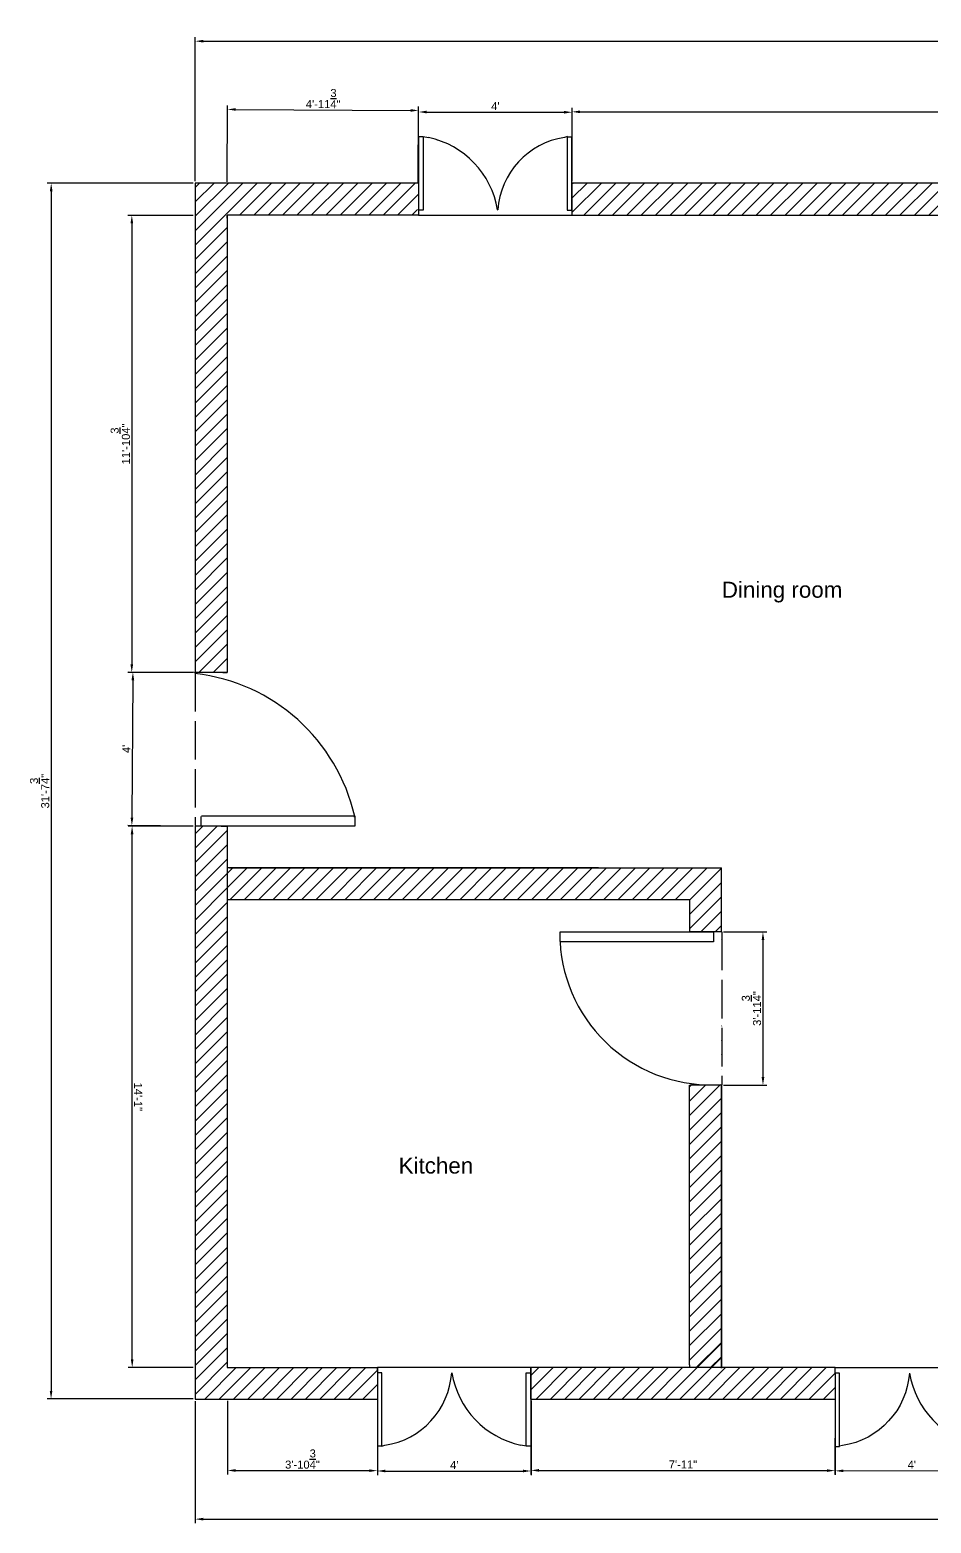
# Model space of a CAD drawing. Header units: millimetres. Extents: x 3076 to 3804, y 1202 to 2080.
# Drawn here: x 3075.8 to 3357.3, y 1225.7 to 1692.1 of the extents above; entities that cross this region are included whole.
import ezdxf

# ---------------------------------------------------------------- set-up
doc = ezdxf.new("R2010")
doc.units = ezdxf.units.MM
doc.linetypes.add('ACAD_ISO02W100', pattern=[15, 12, -3])
doc.layers.add('dotted', color=100, linetype='ACAD_ISO02W100')
doc.layers.add('Text', color=10, linetype='Continuous')
doc.styles.get("Standard").update_dxf_attribs({"font": 'arial.ttf'})
doc.dimstyles.new('ISO-25', dxfattribs={"dimtxt": 2.5, "dimasz": 2.5, "dimexe": 1.25, "dimexo": 0.625, "dimtad": 1, "dimlunit": 4, "dimtxsty": 'Standard', "dimcen": 2.5, "dimadec": 0, "dimazin": 0, "dimtfac": 1, "dimtmove": 0, "dimatfit": 3, "dimfxl": 1, "dimarcsym": 0})
pattern_1 = [(45, (932402.5607, -653405.5512), (-2.24506403, 2.24506403), [])]

# ---------------------------------------------------------------- blocks, each defined once
blk = doc.blocks.new('*D1')
at = {"layer": 'Defpoints', "color": 0, "transparency": 16777216}
for p in [(3197.23, 1666.95), (3137.43, 1644.07), (3197.1, 1643.73)]:
    blk.add_point(p, dxfattribs=at)
at = {"layer": 'Text', "color": 0, "lineweight": -2, "transparency": 16777216}
for p, q in [((3137.43, 1644.69), (3137.57, 1668.53)), ((3140.06, 1667.27), (3194.73, 1666.96)), ((3197.1, 1644.35), (3197.24, 1668.2))]:
    blk.add_line(p, q, dxfattribs=at)
at = {"layer": 'Text', "color": 0, "transparency": 16777216}
for points in [[(3140.06, 1667.69), (3140.06, 1666.85), (3137.56, 1667.28)], [(3194.73, 1667.38), (3194.73, 1666.55), (3197.23, 1666.95)]]:
    blk.add_solid(points, dxfattribs=at)
at = {"layer": 'Text', "color": 0, "transparency": 16777216, "insert": (3167.42, 1670.69), "char_height": 2.5, "attachment_point": 5, "rotation": 359.6767}
blk.add_mtext('4\'-11{\\H1x;\\S3/4;}"', dxfattribs=at)
blk = doc.blocks.new('*D2')
at = {"layer": 'Defpoints', "color": 0, "transparency": 16777216}
for p in [(3586.4, 1666.57), (3245.19, 1644.21), (3586.4, 1644.25)]:
    blk.add_point(p, dxfattribs=at)
at = {"layer": 'Text', "color": 0, "lineweight": -2, "transparency": 16777216}
for p, q in [((3245.19, 1644.84), (3245.19, 1667.78)), ((3247.69, 1666.53), (3583.9, 1666.57)), ((3586.4, 1644.88), (3586.4, 1667.82))]:
    blk.add_line(p, q, dxfattribs=at)
at = {"layer": 'Text', "color": 0, "transparency": 16777216}
for points in [[(3247.69, 1666.95), (3247.69, 1666.11), (3245.19, 1666.53)], [(3583.9, 1666.99), (3583.9, 1666.16), (3586.4, 1666.57)]]:
    blk.add_solid(points, dxfattribs=at)
at = {"layer": 'Text', "color": 0, "transparency": 16777216, "insert": (3415.79, 1670.12), "char_height": 2.5, "attachment_point": 5, "rotation": 0.0075}
blk.add_mtext('28\'-5{\\H1x;\\S1/4;}"', dxfattribs=at)
blk = doc.blocks.new('*D4')
at = {"layer": 'Defpoints', "color": 0, "transparency": 16777216}
for p in [(3245.19, 1666.39), (3197.2, 1644.34), (3245.15, 1644.26)]:
    blk.add_point(p, dxfattribs=at)
at = {"layer": 'Text', "color": 0, "lineweight": -2, "transparency": 16777216}
for p, q in [((3197.2, 1644.97), (3197.24, 1667.72)), ((3199.74, 1666.47), (3242.69, 1666.39)), ((3245.15, 1644.88), (3245.19, 1667.64))]:
    blk.add_line(p, q, dxfattribs=at)
at = {"layer": 'Text', "color": 0, "transparency": 16777216}
for points in [[(3199.74, 1666.89), (3199.74, 1666.05), (3197.24, 1666.47)], [(3242.69, 1666.81), (3242.69, 1665.98), (3245.19, 1666.39)]]:
    blk.add_solid(points, dxfattribs=at)
at = {"layer": 'Text', "color": 0, "transparency": 16777216, "insert": (3221.22, 1668.31), "char_height": 2.5, "attachment_point": 5, "rotation": 359.8991}
blk.add_mtext("4'", dxfattribs=at)
blk = doc.blocks.new('*D6')
at = {"layer": 'Defpoints', "color": 0, "transparency": 16777216}
for p in [(3747.47, 1688.59), (3127.44, 1644.24), (3747.47, 1644.24)]:
    blk.add_point(p, dxfattribs=at)
at = {"layer": 'Text', "color": 0, "lineweight": -2, "transparency": 16777216}
for p, q in [((3127.44, 1644.87), (3127.44, 1689.84)), ((3747.47, 1644.87), (3747.47, 1689.84)), ((3129.94, 1688.59), (3744.97, 1688.59))]:
    blk.add_line(p, q, dxfattribs=at)
at = {"layer": 'Text', "color": 0, "transparency": 16777216}
for points in [[(3129.94, 1689.01), (3129.94, 1688.17), (3127.44, 1688.59)], [(3744.97, 1689.01), (3744.97, 1688.17), (3747.47, 1688.59)]]:
    blk.add_solid(points, dxfattribs=at)
at = {"layer": 'Text', "color": 0, "transparency": 16777216, "insert": (3437.46, 1690.49), "char_height": 2.5, "attachment_point": 5, "rotation": 359.9999}
blk.add_mtext('51\'-8"', dxfattribs=at)
blk = doc.blocks.new('*D7')
at = {"layer": 'Defpoints', "color": 0, "transparency": 16777216}
for p in [(3127.48, 1634.17), (3107.62, 1491.39), (3127.46, 1491.39)]:
    blk.add_point(p, dxfattribs=at)
at = {"layer": 'Text', "color": 0, "lineweight": -2, "transparency": 16777216}
for p, q in [((3126.85, 1634.17), (3106.39, 1634.17)), ((3107.64, 1631.67), (3107.62, 1493.89)), ((3126.83, 1491.39), (3106.37, 1491.39))]:
    blk.add_line(p, q, dxfattribs=at)
at = {"layer": 'Text', "color": 0, "transparency": 16777216}
for points in [[(3107.23, 1631.67), (3108.06, 1631.67), (3107.64, 1634.17)], [(3107.21, 1493.89), (3108.04, 1493.89), (3107.62, 1491.39)]]:
    blk.add_solid(points, dxfattribs=at)
at = {"layer": 'Text', "color": 0, "transparency": 16777216, "insert": (3104.04, 1562.78), "char_height": 2.5, "attachment_point": 5, "rotation": 89.9917}
blk.add_mtext('11\'-10{\\H1x;\\S3/4;}"', dxfattribs=at)
blk = doc.blocks.new('*D8')
at = {"layer": 'Defpoints', "color": 0, "transparency": 16777216}
for p in [(3127.78, 1491.34), (3107.66, 1443.54), (3127.45, 1443.41)]:
    blk.add_point(p, dxfattribs=at)
at = {"layer": 'Text', "color": 0, "lineweight": -2, "transparency": 16777216}
for p, q in [((3127.15, 1491.34), (3106.73, 1491.48)), ((3107.96, 1488.97), (3107.67, 1446.04)), ((3126.83, 1443.42), (3106.41, 1443.55))]:
    blk.add_line(p, q, dxfattribs=at)
at = {"layer": 'Text', "color": 0, "transparency": 16777216}
for points in [[(3107.54, 1488.97), (3108.38, 1488.97), (3107.98, 1491.47)], [(3107.26, 1446.05), (3108.09, 1446.04), (3107.66, 1443.54)]]:
    blk.add_solid(points, dxfattribs=at)
at = {"layer": 'Text', "color": 0, "transparency": 16777216, "insert": (3105.94, 1467.52), "char_height": 2.5, "attachment_point": 5, "rotation": 89.6143}
blk.add_mtext("4'", dxfattribs=at)
blk = doc.blocks.new('*D9')
at = {"layer": 'Defpoints', "color": 0, "transparency": 16777216}
for p in [(3107.72, 1443.37), (3127.45, 1443.37), (3127.47, 1274.28)]:
    blk.add_point(p, dxfattribs=at)
at = {"layer": 'Text', "color": 0, "lineweight": -2, "transparency": 16777216}
for p, q in [((3126.82, 1443.37), (3106.47, 1443.37)), ((3107.75, 1276.78), (3107.72, 1440.87)), ((3126.85, 1274.28), (3106.5, 1274.28))]:
    blk.add_line(p, q, dxfattribs=at)
at = {"layer": 'Text', "color": 0, "transparency": 16777216}
for points in [[(3108.14, 1440.87), (3107.31, 1440.87), (3107.72, 1443.37)], [(3108.16, 1276.78), (3107.33, 1276.78), (3107.75, 1274.28)]]:
    blk.add_solid(points, dxfattribs=at)
at = {"layer": 'Text', "color": 0, "transparency": 16777216, "insert": (3109.62, 1358.83), "char_height": 2.5, "attachment_point": 5, "rotation": 270.0081}
blk.add_mtext('14\'-1"', dxfattribs=at)
blk = doc.blocks.new('*D10')
at = {"layer": 'Defpoints', "color": 0, "transparency": 16777216}
for p in [(3127.47, 1644.21), (3082.41, 1264.45), (3127.44, 1264.44)]:
    blk.add_point(p, dxfattribs=at)
at = {"layer": 'Text', "color": 0, "lineweight": -2, "transparency": 16777216}
for p, q in [((3126.85, 1644.21), (3081.2, 1644.22)), ((3082.45, 1641.72), (3082.41, 1266.95)), ((3126.81, 1264.44), (3081.16, 1264.45))]:
    blk.add_line(p, q, dxfattribs=at)
at = {"layer": 'Text', "color": 0, "transparency": 16777216}
for points in [[(3082.03, 1641.72), (3082.87, 1641.72), (3082.45, 1644.22)], [(3082, 1266.95), (3082.83, 1266.95), (3082.41, 1264.45)]]:
    blk.add_solid(points, dxfattribs=at)
at = {"layer": 'Text', "color": 0, "transparency": 16777216, "insert": (3078.84, 1454.33), "char_height": 2.5, "attachment_point": 5, "rotation": 89.9943}
blk.add_mtext('31\'-7{\\H1x;\\S3/4;}"', dxfattribs=at)
blk = doc.blocks.new('*D11')
at = {"layer": 'Defpoints', "color": 0, "transparency": 16777216}
for p in [(3137.57, 1264.53), (3184.39, 1264.46), (3184.35, 1242.04)]:
    blk.add_point(p, dxfattribs=at)
at = {"layer": 'Text', "color": 0, "lineweight": -2, "transparency": 16777216}
for p, q in [((3137.57, 1263.9), (3137.54, 1240.86)), ((3184.38, 1263.83), (3184.35, 1240.79)), ((3140.04, 1242.11), (3181.85, 1242.05))]:
    blk.add_line(p, q, dxfattribs=at)
at = {"layer": 'Text', "color": 0, "transparency": 16777216}
for points in [[(3140.04, 1242.53), (3140.04, 1241.69), (3137.54, 1242.11)], [(3181.85, 1242.46), (3181.85, 1241.63), (3184.35, 1242.04)]]:
    blk.add_solid(points, dxfattribs=at)
at = {"layer": 'Text', "color": 0, "transparency": 16777216, "insert": (3160.95, 1245.67), "char_height": 2.5, "attachment_point": 5, "rotation": 359.9118}
blk.add_mtext('3\'-10{\\H1x;\\S3/4;}"', dxfattribs=at)
blk = doc.blocks.new('*D12')
at = {"layer": 'Defpoints', "color": 0, "transparency": 16777216}
for p in [(3184.36, 1264.47), (3232.37, 1264.47), (3232.37, 1241.94)]:
    blk.add_point(p, dxfattribs=at)
at = {"layer": 'Text', "color": 0, "lineweight": -2, "transparency": 16777216}
for p, q in [((3184.36, 1263.84), (3184.36, 1240.69)), ((3232.37, 1263.84), (3232.37, 1240.69)), ((3186.86, 1241.94), (3229.87, 1241.94))]:
    blk.add_line(p, q, dxfattribs=at)
at = {"layer": 'Text', "color": 0, "transparency": 16777216}
for points in [[(3186.86, 1242.36), (3186.86, 1241.53), (3184.36, 1241.94)], [(3229.87, 1242.36), (3229.87, 1241.53), (3232.37, 1241.94)]]:
    blk.add_solid(points, dxfattribs=at)
at = {"layer": 'Text', "color": 0, "transparency": 16777216, "insert": (3208.37, 1243.82), "char_height": 2.5, "attachment_point": 5}
blk.add_mtext("4'", dxfattribs=at)
blk = doc.blocks.new('*D13')
at = {"layer": 'Defpoints', "color": 0, "transparency": 16777216}
for p in [(3232.35, 1264.45), (3327.33, 1264.38), (3327.31, 1242.07)]:
    blk.add_point(p, dxfattribs=at)
at = {"layer": 'Text', "color": 0, "lineweight": -2, "transparency": 16777216}
for p, q in [((3232.35, 1263.83), (3232.33, 1240.89)), ((3327.33, 1263.75), (3327.31, 1240.82)), ((3234.84, 1242.14), (3324.81, 1242.07))]:
    blk.add_line(p, q, dxfattribs=at)
at = {"layer": 'Text', "color": 0, "transparency": 16777216}
for points in [[(3234.84, 1242.56), (3234.84, 1241.72), (3232.34, 1242.14)], [(3324.81, 1242.48), (3324.81, 1241.65), (3327.31, 1242.07)]]:
    blk.add_solid(points, dxfattribs=at)
at = {"layer": 'Text', "color": 0, "transparency": 16777216, "insert": (3279.82, 1243.98), "char_height": 2.5, "attachment_point": 5, "rotation": 359.9551}
blk.add_mtext('7\'-11"', dxfattribs=at)
blk = doc.blocks.new('*D14')
at = {"layer": 'Defpoints', "color": 0, "transparency": 16777216}
for p in [(3327.34, 1264.38), (3375.22, 1264.46), (3375.26, 1242.07)]:
    blk.add_point(p, dxfattribs=at)
at = {"layer": 'Text', "color": 0, "lineweight": -2, "transparency": 16777216}
for p, q in [((3327.34, 1263.76), (3327.38, 1240.74)), ((3375.23, 1263.83), (3375.26, 1240.82)), ((3329.87, 1242), (3372.76, 1242.06))]:
    blk.add_line(p, q, dxfattribs=at)
at = {"layer": 'Text', "color": 0, "transparency": 16777216}
for points in [[(3329.87, 1242.41), (3329.88, 1241.58), (3327.37, 1241.99)], [(3372.76, 1242.48), (3372.76, 1241.65), (3375.26, 1242.07)]]:
    blk.add_solid(points, dxfattribs=at)
at = {"layer": 'Text', "color": 0, "transparency": 16777216, "insert": (3351.31, 1243.9), "char_height": 2.5, "attachment_point": 5, "rotation": 0.089}
blk.add_mtext("4'", dxfattribs=at)
blk = doc.blocks.new('*D18')
at = {"layer": 'Defpoints', "color": 0, "transparency": 16777216}
for p in [(3127.45, 1264.4), (3747.43, 1264.4), (3747.43, 1226.91)]:
    blk.add_point(p, dxfattribs=at)
at = {"layer": 'Text', "color": 0, "lineweight": -2, "transparency": 16777216}
for p, q in [((3127.45, 1263.77), (3127.45, 1225.66)), ((3747.43, 1263.78), (3747.43, 1225.66)), ((3129.95, 1226.91), (3744.93, 1226.91))]:
    blk.add_line(p, q, dxfattribs=at)
at = {"layer": 'Text', "color": 0, "transparency": 16777216}
for points in [[(3129.95, 1227.32), (3129.95, 1226.49), (3127.45, 1226.91)], [(3744.93, 1227.33), (3744.93, 1226.49), (3747.43, 1226.91)]]:
    blk.add_solid(points, dxfattribs=at)
at = {"layer": 'Text', "color": 0, "transparency": 16777216, "insert": (3437.44, 1228.81), "char_height": 2.5, "attachment_point": 5, "rotation": 0.0003}
blk.add_mtext('51\'-8"', dxfattribs=at)
blk = doc.blocks.new('*D25')
at = {"layer": 'Defpoints', "color": 0, "transparency": 16777216}
for p in [(3291.89, 1410.33), (3291.89, 1362.48), (3304.81, 1362.48)]:
    blk.add_point(p, dxfattribs=at)
at = {"layer": 'Text', "color": 0, "lineweight": -2, "transparency": 16777216}
for p, q in [((3292.51, 1410.33), (3306.06, 1410.33)), ((3304.81, 1407.83), (3304.81, 1364.98)), ((3292.51, 1362.48), (3306.06, 1362.48))]:
    blk.add_line(p, q, dxfattribs=at)
at = {"layer": 'Text', "color": 0, "transparency": 16777216}
for points in [[(3304.4, 1407.83), (3305.23, 1407.83), (3304.81, 1410.33)], [(3304.4, 1364.98), (3305.23, 1364.98), (3304.81, 1362.48)]]:
    blk.add_solid(points, dxfattribs=at)
at = {"layer": 'Text', "color": 0, "transparency": 16777216, "insert": (3301.22, 1386.41), "char_height": 2.5, "attachment_point": 5, "rotation": 90}
blk.add_mtext('3\'-11{\\H1x;\\S3/4;}"', dxfattribs=at)

msp = doc.modelspace()

# ---------------------------------------------------------------- hatches: boundary and pattern name
at = {"true_color": 0x000000}
h = msp.add_hatch(dxfattribs=at)
h.set_pattern_fill('ANSI31', color=18)
h.set_pattern_definition(pattern_1)
h.paths.add_polyline_path([(3586.405, 1644.251), (3245.183, 1644.251), (3245.15, 1644.251), (3245.15, 1635.869), (3245.15, 1634.239), (3586.405, 1634.239)])
h = msp.add_hatch(dxfattribs=at)
h.set_pattern_fill('ANSI31', color=18)
h.set_pattern_definition(pattern_1)
h.paths.add_polyline_path([(3184.366, 1274.239), (3137.45, 1274.239), (3137.45, 1443.37), (3127.446, 1443.37), (3127.446, 1264.412), (3184.366, 1264.412)])
h = msp.add_hatch(dxfattribs=at)
h.set_pattern_fill('ANSI31', color=18)
h.set_pattern_definition([(45, (932602.836, -653403.0286), (-2.24506403, 2.24506403), [])])
h.paths.add_polyline_path([(3283.971, 1274.239), (3291.84, 1282.109), (3291.84, 1274.239), (3327.324, 1274.239), (3327.324, 1272.521), (3327.324, 1264.413), (3327.215, 1264.413), (3232.299, 1264.412), (3232.299, 1274.239)])

# ---------------------------------------------------------------- linework, layer by layer
at = {"color": 18, "linetype": 'Continuous', "true_color": 0x000000}
for p, q in [((3197.175, 1658.72), (3197.309, 1658.854)), ((3127.446, 1642.872), (3128.824, 1644.251)), ((3127.446, 1638.382), (3133.314, 1644.251)), ((3127.446, 1633.892), (3137.805, 1644.251)), ((3127.446, 1629.402), (3142.295, 1644.251)), ((3127.446, 1624.912), (3146.785, 1644.251)), ((3141.263, 1634.239), (3151.275, 1644.251)), ((3145.753, 1634.239), (3155.765, 1644.251)), ((3150.243, 1634.239), (3160.255, 1644.251)), ((3154.734, 1634.239), (3164.745, 1644.251)), ((3159.224, 1634.239), (3169.235, 1644.251)), ((3163.714, 1634.239), (3173.726, 1644.251)), ((3168.204, 1634.239), (3178.216, 1644.251)), ((3172.694, 1634.239), (3182.706, 1644.251)), ((3177.184, 1634.239), (3187.196, 1644.251)), ((3181.674, 1634.239), (3191.686, 1644.251)), ((3186.164, 1634.239), (3196.176, 1644.251)), ((3190.655, 1634.239), (3197.128, 1640.702)), ((3195.145, 1634.239), (3196.912, 1636.007)), ((3127.446, 1620.422), (3137.454, 1630.43)), ((3127.446, 1615.931), (3137.454, 1625.94)), ((3127.446, 1611.441), (3137.454, 1621.449)), ((3127.446, 1606.951), (3137.453, 1616.959)), ((3127.446, 1602.461), (3137.453, 1612.469)), ((3127.446, 1597.971), (3137.453, 1607.978)), ((3127.446, 1593.481), (3137.453, 1603.488)), ((3127.446, 1588.991), (3137.453, 1598.998)), ((3127.446, 1584.501), (3137.453, 1594.508)), ((3127.446, 1580.01), (3137.453, 1590.017)), ((3127.446, 1575.52), (3137.453, 1585.527)), ((3127.446, 1571.03), (3137.452, 1581.037)), ((3127.446, 1566.54), (3137.452, 1576.547)), ((3127.446, 1562.05), (3137.452, 1572.056)), ((3127.446, 1557.56), (3137.452, 1567.566)), ((3127.446, 1553.07), (3137.452, 1563.076)), ((3127.446, 1548.58), (3137.452, 1558.586)), ((3127.446, 1544.089), (3137.452, 1554.095)), ((3127.446, 1539.599), (3137.451, 1549.605)), ((3127.446, 1535.109), (3137.451, 1545.115)), ((3127.446, 1530.619), (3137.451, 1540.625)), ((3127.446, 1526.129), (3137.451, 1536.134)), ((3127.446, 1521.639), (3137.451, 1531.644)), ((3127.446, 1517.149), (3137.451, 1527.154)), ((3127.446, 1512.659), (3137.451, 1522.663)), ((3127.446, 1508.168), (3137.451, 1518.173)), ((3127.446, 1503.678), (3137.45, 1513.683)), ((3127.446, 1499.188), (3137.45, 1509.193)), ((3127.446, 1494.698), (3137.45, 1504.702)), ((3128.599, 1491.361), (3137.45, 1500.212)), ((3133.089, 1491.361), (3137.45, 1495.722)), ((3137.45, 1428.557), (3139.223, 1430.331)), ((3137.45, 1424.067), (3143.714, 1430.331)), ((3138.229, 1420.356), (3148.204, 1430.331)), ((3142.72, 1420.356), (3152.694, 1430.331)), ((3147.21, 1420.356), (3157.185, 1430.331)), ((3151.7, 1420.356), (3161.675, 1430.332)), ((3156.19, 1420.356), (3166.165, 1430.332)), ((3160.68, 1420.356), (3170.656, 1430.332)), ((3165.17, 1420.356), (3175.146, 1430.332)), ((3169.66, 1420.356), (3179.636, 1430.333)), ((3174.15, 1420.356), (3184.127, 1430.333)), ((3178.641, 1420.356), (3188.617, 1430.333)), ((3183.131, 1420.356), (3193.108, 1430.333)), ((3187.621, 1420.356), (3197.598, 1430.334)), ((3192.111, 1420.356), (3202.088, 1430.334)), ((3196.601, 1420.356), (3206.579, 1430.334)), ((3201.091, 1420.356), (3211.069, 1430.334)), ((3205.581, 1420.356), (3215.559, 1430.334)), ((3210.071, 1420.356), (3220.05, 1430.335)), ((3214.562, 1420.356), (3224.54, 1430.335)), ((3219.052, 1420.356), (3229.03, 1430.335)), ((3223.542, 1420.356), (3233.521, 1430.335)), ((3228.032, 1420.356), (3238.011, 1430.336)), ((3232.522, 1420.356), (3242.501, 1430.336)), ((3237.012, 1420.356), (3246.992, 1430.336)), ((3241.502, 1420.356), (3251.482, 1430.336)), ((3245.993, 1420.356), (3255.972, 1430.336)), ((3250.483, 1420.356), (3260.463, 1430.336)), ((3254.973, 1420.356), (3264.953, 1430.336)), ((3259.463, 1420.356), (3269.443, 1430.336)), ((3263.953, 1420.356), (3273.933, 1430.336)), ((3268.443, 1420.356), (3278.423, 1430.336)), ((3272.933, 1420.356), (3282.913, 1430.336)), ((3277.423, 1420.356), (3287.403, 1430.336)), ((3281.844, 1420.287), (3291.84, 1430.283)), ((3281.858, 1415.811), (3291.84, 1425.793)), ((3281.858, 1411.321), (3291.84, 1421.303)), ((3285.48, 1410.435), (3291.84, 1416.813)), ((3289.959, 1410.441), (3291.84, 1412.322)), ((3291.845, 1407.838), (3291.939, 1407.932)), ((3291.855, 1403.357), (3291.939, 1403.442)), ((3291.864, 1398.876), (3291.939, 1398.951)), ((3291.873, 1394.395), (3291.939, 1394.461)), ((3291.883, 1389.914), (3291.939, 1389.971)), ((3291.892, 1385.434), (3291.939, 1385.481)), ((3291.901, 1380.953), (3291.939, 1380.991)), ((3291.911, 1376.472), (3291.939, 1376.501)), ((3291.92, 1371.991), (3291.939, 1372.011)), ((3291.929, 1367.51), (3291.939, 1367.521)), ((3281.859, 1352.95), (3291.58, 1362.671)), ((3281.859, 1357.44), (3286.96, 1362.541)), ((3281.859, 1361.93), (3282.38, 1362.452)), ((3291.938, 1363.029), (3291.939, 1363.03)), ((3281.859, 1348.46), (3291.84, 1358.441)), ((3281.859, 1343.97), (3291.84, 1353.951)), ((3281.859, 1339.479), (3291.84, 1349.461)), ((3281.859, 1334.989), (3291.84, 1344.97)), ((3281.859, 1330.499), (3291.84, 1340.48)), ((3281.859, 1326.009), (3291.84, 1335.99)), ((3281.858, 1321.519), (3291.84, 1331.5)), ((3281.858, 1317.028), (3291.84, 1327.01)), ((3281.858, 1312.538), (3291.84, 1322.52)), ((3281.858, 1308.048), (3291.84, 1318.03)), ((3281.858, 1303.558), (3291.84, 1313.54)), ((3281.858, 1299.068), (3291.84, 1309.049)), ((3281.858, 1294.577), (3291.84, 1304.559)), ((3281.858, 1290.087), (3291.84, 1300.069)), ((3281.858, 1285.597), (3291.84, 1295.579)), ((3281.858, 1281.107), (3291.84, 1291.089)), ((3281.858, 1276.617), (3291.84, 1286.599)), ((3283.97, 1274.239), (3291.84, 1282.109)), ((3288.461, 1274.239), (3291.84, 1277.619))]:
    msp.add_line(p, q, dxfattribs=at)
for p, q in [((3197.175, 1658.851), (3197.175, 1637.244)), ((3198.674, 1658.852), (3200.367, 1658.468)), ((3203.284, 1657.425), (3203.28, 1657.422)), ((3243.555, 1658.729), (3245.114, 1658.729)), ((3243.652, 1658.729), (3243.652, 1635.858)), ((3245.15, 1635.869), (3245.15, 1658.683)), ((3245.183, 1644.251), (3245.132, 1644.251)), ((3245.15, 1644.265), (3245.15, 1635.869)), ((3197.181, 1637.336), (3197.181, 1634.247)), ((3137.454, 1633.332), (3137.454, 1634.239)), ((3197.177, 1634.239), (3586.405, 1634.239)), ((3197.181, 1634.247), (3197.181, 1634.239)), ((3243.652, 1635.861), (3245.132, 1635.861)), ((3245.15, 1635.962), (3245.15, 1634.237)), ((3127.474, 1491.187), (3127.474, 1491.356)), ((3129.32, 1443.427), (3129.32, 1446.421)), ((3138.427, 1430.33), (3137.501, 1430.33)), ((3291.839, 1430.329), (3291.839, 1430.336)), ((3291.84, 1430.26), (3291.84, 1430.336)), ((3137.821, 1420.356), (3137.454, 1420.356)), ((3289.311, 1410.291), (3289.391, 1410.291)), ((3289.372, 1410.348), (3289.372, 1407.354)), ((3289.391, 1410.291), (3289.391, 1407.298)), ((3289.391, 1407.298), (3288.894, 1407.298)), ((3291.84, 1362.441), (3282.039, 1362.441)), ((3291.817, 1362.442), (3291.84, 1362.442)), ((3184.366, 1273.582), (3184.366, 1274.239)), ((3327.326, 1274.239), (3184.366, 1274.239)), ((3232.299, 1274.23), (3232.299, 1274.239)), ((3232.299, 1274.239), (3232.299, 1264.412)), ((3232.299, 1264.412), (3232.299, 1274.23)), ((3281.858, 1275.131), (3281.858, 1274.24)), ((3327.324, 1272.521), (3327.324, 1274.221)), ((3375.224, 1274.221), (3327.324, 1274.221)), ((3185.731, 1272.634), (3184.331, 1272.634)), ((3185.731, 1272.613), (3185.731, 1272.634)), ((3185.753, 1249.79), (3185.753, 1272.607)), ((3230.839, 1272.621), (3230.822, 1272.621)), ((3230.837, 1272.622), (3232.302, 1272.622)), ((3327.323, 1272.542), (3327.323, 1249.648)), ((3328.731, 1272.55), (3327.335, 1272.55)), ((3328.759, 1249.648), (3328.759, 1272.542)), ((3137.453, 1264.422), (3137.453, 1264.412)), ((3137.453, 1264.413), (3137.453, 1264.412)), ((3232.299, 1264.412), (3327.233, 1264.412)), ((3232.3, 1264.747), (3232.3, 1264.412)), ((3232.319, 1264.412), (3232.319, 1249.689)), ((3327.196, 1264.411), (3327.196, 1264.412)), ((3327.215, 1264.413), (3327.323, 1264.413)), ((3184.353, 1262.407), (3184.353, 1249.828)), ((3226.233, 1251.102), (3226.237, 1251.104)), ((3184.353, 1249.828), (3185.772, 1249.828)), ((3184.415, 1249.79), (3185.753, 1249.79)), ((3230.843, 1249.674), (3229.15, 1250.058)), ((3327.323, 1249.648), (3328.759, 1249.648))]:
    msp.add_line(p, q)
for points in [[(3197.176, 1658.854), (3198.68, 1658.854), (3198.68, 1635.896)], [(3197.175, 1644.251), (3127.446, 1644.251), (3127.446, 1491.361)], [(3586.405, 1644.251), (3245.183, 1644.251)], [(3197.183, 1634.239), (3137.45, 1634.239), (3137.45, 1491.361)], [(3198.722, 1635.861), (3197.18, 1635.861), (3197.183, 1635.861)], [(3221.876, 1635.896), (3221.95, 1635.896)], [(3136.057, 1491.361), (3137.45, 1491.361), (3127.446, 1491.361)], [(3129.37, 1443.475), (3177.37, 1443.475), (3177.37, 1446.475), (3129.37, 1446.475)], [(3135.526, 1443.421), (3137.45, 1443.421), (3127.44, 1443.421)], [(3137.363, 1443.37), (3127.44, 1443.37), (3127.44, 1443.421)], [(3127.446, 1443.421), (3127.446, 1264.412), (3184.299, 1264.412)], [(3137.45, 1443.421), (3137.45, 1274.239), (3184.366, 1274.239), (3184.366, 1262.306)], [(3253.383, 1430.336), (3138.18, 1430.336), (3291.839, 1430.336)], [(3281.858, 1420.241), (3281.858, 1410.441), (3291.84, 1410.441), (3291.84, 1430.266)], [(3289.323, 1410.301), (3241.323, 1410.301), (3241.323, 1407.301), (3289.323, 1407.301)], [(3281.859, 1275.117), (3281.859, 1362.441), (3282.169, 1362.441)], [(3291.786, 1362.442), (3291.84, 1362.442), (3291.783, 1362.442)], [(3207.641, 1272.63), (3207.573, 1272.63)], [(3232.341, 1249.673), (3230.837, 1249.673), (3230.837, 1272.63)]]:
    msp.add_lwpolyline(points)
for points in [[(3243.786, 1658.775), (3242.817, 1658.56), (3242.816, 1658.559, 0.3497853), (3221.944, 1635.896)], [(3281.859, 1420.227, 0.4142136), (3281.729, 1420.356), (3137.803, 1420.356)], [(3185.731, 1249.751), (3186.7, 1249.966), (3186.7, 1249.967, 0.3497853), (3207.573, 1272.63)], [(3350.615, 1272.549), (3350.546, 1272.549, -0.3497853), (3329.674, 1249.887), (3329.674, 1249.885), (3328.705, 1249.67)]]:
    msp.add_lwpolyline(points, format="xyb")
msp.add_lwpolyline([(3291.84, 1362.502), (3291.84, 1274.076)], close=True)
for centre, radius, start, end in [((3194.723, 1631.556), 27.498, 9.08117, 78.18801), ((3190.01, 1626.772), 33.218, 15.94282, 15.97256), ((3120.858, 1433.591), 57.84, 12.8173, 83.43342), ((3124.681, 1438.145), 53.16, 8.7017, 9.015), ((3288.529, 1409.744), 47.172, 183.03111, 274.14622), ((3239.507, 1281.754), 33.218, 195.94282, 195.97256), ((3234.794, 1276.97), 27.498, 189.08117, 258.18801), ((3382.48, 1281.673), 33.218, 195.94282, 195.97256), ((3377.768, 1276.889), 27.498, 189.08117, 258.18801)]:
    msp.add_arc(centre, radius, start, end)
at = {"layer": 'dotted'}
for p, q in [((3127.473, 1491.224), (3127.473, 1443.546)), ((3291.939, 1410.348), (3291.939, 1362.56))]:
    msp.add_line(p, q, dxfattribs=at)

# ---------------------------------------------------------------- texts
at = {"layer": 'Text'}
for s, p in [('Dining room', (3291.956, 1514.744)), ('Kitchen', (3190.995, 1334.856))]:
    msp.add_text(s, height=5, dxfattribs=at).set_placement(p)

# ---------------------------------------------------------------- dimensions: what is measured, and where the dimension line sits
for p1, p2, distance, picture, middle in [((3127.444, 1644.244), (3747.475, 1644.242), 44.347, '*D6', (3437.459, 1690.492)), ((3137.431, 1644.066), (3197.099, 1643.73), 23.219, '*D1', (3167.416, 1670.685)), ((3245.189, 1644.21), (3586.405, 1644.255), 22.319, '*D2', (3415.793, 1670.12)), ((3197.202, 1644.343), (3245.152, 1644.259), 22.131, '*D4', (3221.219, 1668.307)), ((3127.475, 1644.215), (3127.437, 1264.444), -45.025, '*D10', (3078.84, 1454.334)), ((3127.478, 1634.171), (3127.457, 1491.389), -19.834, '*D7', (3104.043, 1562.783)), ((3127.776, 1491.338), (3127.453, 1443.411), -19.798, '*D8', (3105.942, 1467.521)), ((3127.473, 1274.285), (3127.449, 1443.372), 19.726, '*D9', (3109.615, 1358.826)), ((3291.889, 1410.335), (3291.889, 1362.477), 12.925, '*D25', (3301.223, 1386.406)), ((3127.4471, 1264.3985), (3747.4316, 1264.4014), -37.4905, '*D18', (3437.4395, 1228.8108)), ((3137.572, 1264.529), (3184.386, 1264.457), -22.415, '*D11', (3160.95, 1245.669)), ((3184.362, 1264.468), (3232.369, 1264.468), -22.523, '*D12', (3208.366, 1243.819)), ((3232.353, 1264.452), (3327.327, 1264.378), -22.311, '*D13', (3279.824, 1243.984)), ((3327.34, 1264.382), (3375.224, 1264.456), -22.39, '*D14', (3351.314, 1243.904))]:
    dim = msp.add_aligned_dim(p1=p1, p2=p2, distance=distance, dimstyle='ISO-25', dxfattribs=at)
    dim.commit()
    dim.dimension.update_dxf_attribs({"geometry": picture, "text_midpoint": middle})

doc.saveas('drawing.dxf')
